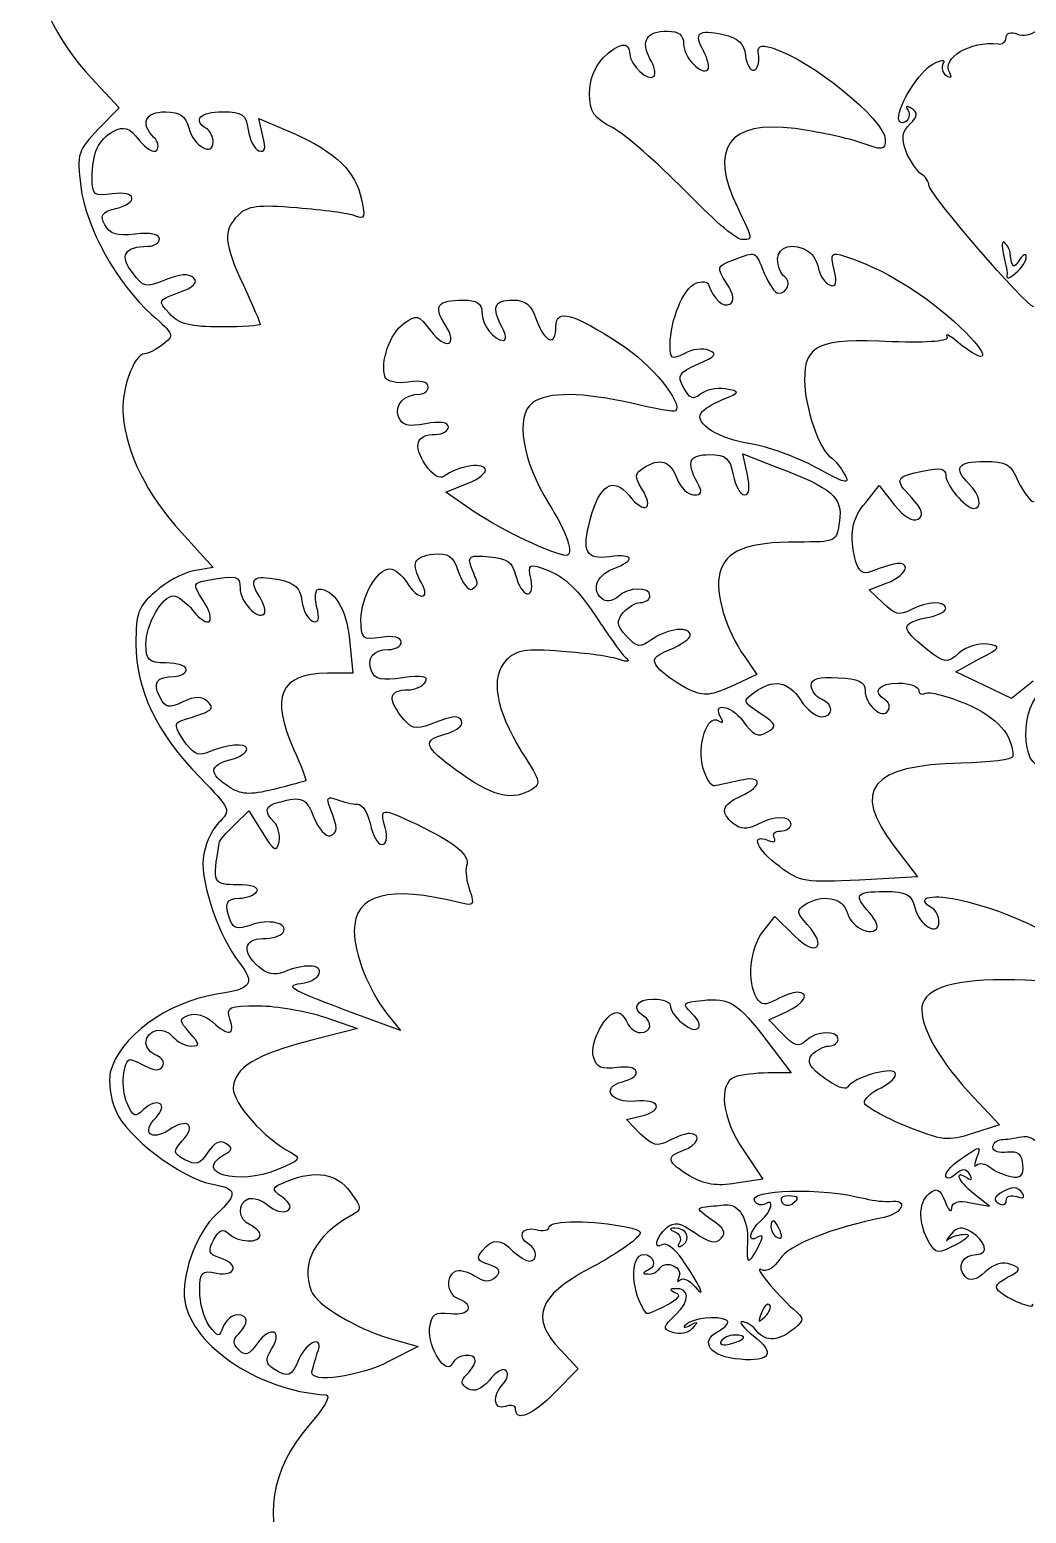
# Model space of a CAD drawing. Header units: millimetres. Extents: x -155 to 147, y 18 to 278.
# Drawn here: x -67.5 to -20.4, y 93.1 to 163.2 of the extents above; entities that cross this region are included whole.
import ezdxf

# ---------------------------------------------------------------- set-up
doc = ezdxf.new("R2010")
doc.units = ezdxf.units.MM
doc.layers.get('0').update_dxf_attribs({"linetype": 'CONTINUOUS'})

msp = doc.modelspace()

# ---------------------------------------------------------------- linework, layer by layer
for p, q in [((-64.595, 160.857), (-63.293, 159.46)), ((-63.293, 159.46), (-64.277, 158.444)), ((-56.498, 158.126), (-56.689, 158.952)), ((-56.689, 158.952), (-55.514, 158.444)), ((-33.607, 142.124), (-33.829, 143.109)), ((-33.829, 143.109), (-32.178, 142.474)), ((-47.862, 141.299), (-46.846, 141.712)), ((-28.019, 140.823), (-27.384, 141.616)), ((-27.384, 141.616), (-26.653, 140.696)), ((-46.465, 140.346), (-47.862, 141.299)), ((-60.34, 139.394), (-58.848, 137.743)), ((-58.848, 137.743), (-59.769, 137.584)), ((-27.86, 136.695), (-27.003, 137.013)), ((-27.193, 136.06), (-27.86, 136.695)), ((-52.403, 134.346), (-52.244, 132.758)), ((-33.734, 133.52), (-33.162, 132.695)), ((-23.764, 132.822), (-22.653, 133.425)), ((-52.244, 132.758), (-53.45, 132.758)), ((-33.162, 132.695), (-34.369, 132.123)), ((-22.431, 132.187), (-23.764, 132.822)), ((-21.129, 131.552), (-22.431, 132.187)), ((-20.113, 132.377), (-21.129, 131.552)), ((-57.832, 125.583), (-57.165, 126.249)), ((-57.165, 126.249), (-56.498, 125.202)), ((-26.685, 124.598), (-25.574, 123.138)), ((-25.574, 123.138), (-28.304, 122.979)), ((-32.876, 120.534), (-32.305, 121.265)), ((-32.305, 121.265), (-31.384, 120.344)), ((-53.577, 116.502), (-52.022, 115.962)), ((-49.99, 115.867), (-52.657, 116.851)), ((-50.656, 116.693), (-49.99, 115.867)), ((-32.591, 116.375), (-31.765, 116.756)), ((-31.924, 115.677), (-32.591, 116.375)), ((-52.022, 115.962), (-54.181, 115.423)), ((-32.686, 115.391), (-31.543, 113.867)), ((-31.543, 113.867), (-32.622, 113.867)), ((-23.161, 112.978), (-21.7, 111.422)), ((-39.322, 111.676), (-38.591, 111.835)), ((-38.655, 110.978), (-39.322, 111.676)), ((-21.7, 111.422), (-22.97, 111.009)), ((-33.797, 110.216), (-32.876, 108.85)), ((-32.876, 108.85), (-34.146, 108.66)), ((-22.177, 107.58), (-22.907, 108.152)), ((-23.066, 107.739), (-22.177, 107.58)), ((-49.164, 100.945), (-50.529, 100.246)), ((-50.498, 101.326), (-49.164, 100.945)), ((-42.433, 100.786), (-41.608, 99.897)), ((-41.608, 99.897), (-42.687, 98.786))]:
    msp.add_line(p, q)
for points in [[(-67.516, 166.699), (-67.484, 165.175), (-66.119, 162.444), (-64.595, 160.857)], [(-38.21, 161.778), (-38.655, 162.635), (-38.369, 163.079), (-37.385, 163.079)], [(-37.385, 163.079), (-36.845, 163.079), (-36.623, 162.889), (-36.623, 162.476)], [(-35.67, 162.127), (-36.147, 163.016), (-35.956, 163.175), (-34.75, 162.921)], [(-34.75, 162.921), (-34.051, 162.762), (-33.765, 162.508), (-33.702, 161.936)], [(-21.764, 162.476), (-21.573, 162.444), (-21.383, 162.571), (-21.383, 162.794)], [(-21.383, 162.794), (-21.383, 162.984), (-21.161, 163.048), (-20.875, 162.952)], [(-20.875, 162.952), (-20.589, 162.825), (-20.176, 162.921), (-19.922, 163.111)], [(-40.433, 161.809), (-39.703, 162.54), (-39.163, 162.635), (-39.163, 162)], [(-39.163, 162), (-39.163, 161.492), (-38.274, 160.666), (-38.02, 160.952)], [(-36.623, 162.476), (-36.623, 161.841), (-35.766, 160.952), (-35.48, 161.27)], [(-35.48, 161.27), (-35.385, 161.365), (-35.48, 161.746), (-35.67, 162.127)], [(-33.702, 161.936), (-33.638, 161.492), (-33.48, 161.206), (-33.289, 161.238)], [(-33.289, 161.238), (-33.13, 161.301), (-33.035, 161.587), (-33.067, 161.905)], [(-33.067, 161.905), (-33.162, 162.381), (-33.035, 162.476), (-32.432, 162.286)], [(-32.432, 162.286), (-30.622, 161.746), (-27.098, 158.888), (-27.098, 157.968)], [(-24.05, 161.111), (-24.463, 161.809), (-23.066, 162.635), (-21.764, 162.476)], [(-41.068, 160.127), (-41.068, 160.762), (-40.814, 161.428), (-40.433, 161.809)], [(-38.02, 160.952), (-37.925, 161.047), (-37.988, 161.428), (-38.21, 161.778)], [(-26.463, 158.952), (-26.463, 159.65), (-25.479, 161.174), (-24.844, 161.524)], [(-24.844, 161.524), (-24.431, 161.746), (-24.24, 161.746), (-24.367, 161.555)], [(-24.367, 161.555), (-24.463, 161.365), (-24.399, 161.111), (-24.209, 160.984)], [(-24.209, 160.984), (-23.986, 160.857), (-23.923, 160.889), (-24.05, 161.111)], [(-39.957, 158.507), (-40.877, 158.984), (-41.068, 159.269), (-41.068, 160.127)], [(-61.642, 158.063), (-62.309, 158.73), (-62.055, 159.269), (-61.102, 159.269)], [(-61.102, 159.269), (-60.404, 159.269), (-60.15, 159.079), (-59.991, 158.507)], [(-59.165, 158.476), (-59.832, 158.888), (-59.451, 159.269), (-58.403, 159.269)], [(-58.403, 159.269), (-57.451, 159.269), (-57.292, 159.142), (-57.197, 158.412)], [(-26.018, 159.333), (-25.923, 159.142), (-25.955, 158.92), (-26.145, 158.793)], [(-25.86, 159.428), (-26.082, 159.587), (-26.177, 159.555), (-26.018, 159.333)], [(-25.923, 158.698), (-25.542, 159.079), (-25.542, 159.238), (-25.86, 159.428)], [(-64.277, 158.444), (-65.23, 157.46), (-65.293, 157.301), (-65.103, 155.745)], [(-63.547, 158.349), (-63.071, 158.603), (-62.817, 158.539), (-62.34, 157.936)], [(-59.991, 158.507), (-59.769, 157.65), (-58.848, 157.11), (-58.848, 157.841)], [(-58.848, 157.841), (-58.848, 158.063), (-58.975, 158.38), (-59.165, 158.476)], [(-57.197, 158.412), (-57.133, 157.968), (-56.911, 157.523), (-56.689, 157.428)], [(-55.514, 158.444), (-53.26, 157.523), (-52.244, 156.634), (-51.895, 155.364)], [(-36.591, 155.586), (-37.861, 156.856), (-39.353, 158.19), (-39.957, 158.507)], [(-31.352, 158.476), (-34.496, 158.888), (-35.448, 157.555), (-34.083, 154.761)], [(-28.336, 157.841), (-29.003, 158.063), (-30.368, 158.349), (-31.352, 158.476)], [(-26.145, 158.793), (-26.304, 158.698), (-26.463, 158.761), (-26.463, 158.952)], [(-26.114, 157.396), (-26.336, 158.031), (-26.304, 158.349), (-25.923, 158.698)], [(-64.563, 156.126), (-64.563, 157.333), (-64.277, 157.968), (-63.547, 158.349)], [(-62.34, 157.936), (-62.023, 157.523), (-61.642, 157.301), (-61.515, 157.46)], [(-61.515, 157.46), (-61.388, 157.587), (-61.451, 157.872), (-61.642, 158.063)], [(-56.689, 157.428), (-56.403, 157.333), (-56.34, 157.523), (-56.498, 158.126)], [(-27.098, 157.968), (-27.098, 157.428), (-27.193, 157.428), (-28.336, 157.841)], [(-25.415, 156.348), (-25.606, 156.475), (-25.923, 156.952), (-26.114, 157.396)], [(-25.034, 155.809), (-25.034, 155.967), (-25.193, 156.221), (-25.415, 156.348)], [(-65.103, 155.745), (-64.88, 153.84), (-63.356, 151.11), (-61.737, 149.681)], [(-63.61, 155.396), (-64.468, 155.269), (-64.563, 155.332), (-64.563, 156.126)], [(-20.081, 150.062), (-20.43, 150.062), (-25.034, 155.396), (-25.034, 155.809)], [(-63.452, 154.697), (-62.34, 154.983), (-62.467, 155.555), (-63.61, 155.396)], [(-51.895, 155.364), (-51.641, 154.285), (-51.672, 154.158), (-52.117, 154.348)], [(-33.892, 153.237), (-34.146, 153.237), (-35.353, 154.285), (-36.591, 155.586)], [(-63.96, 153.935), (-64.214, 154.38), (-64.118, 154.539), (-63.452, 154.697)], [(-57.673, 154.38), (-58.403, 153.65), (-58.34, 153.078), (-57.419, 151.078)], [(-54.879, 154.729), (-56.721, 154.888), (-57.229, 154.824), (-57.673, 154.38)], [(-52.117, 154.348), (-52.434, 154.475), (-53.673, 154.634), (-54.879, 154.729)], [(-34.083, 154.761), (-33.321, 153.173), (-33.321, 153.237), (-33.892, 153.237)], [(-62.531, 153.491), (-63.388, 153.396), (-63.737, 153.491), (-63.96, 153.935)], [(-61.388, 153.269), (-61.388, 153.491), (-61.832, 153.586), (-62.531, 153.491)], [(-62.658, 151.681), (-63.293, 152.475), (-63.039, 152.919), (-61.928, 152.919)], [(-61.928, 152.919), (-61.642, 152.919), (-61.388, 153.078), (-61.388, 153.269)], [(-32.178, 152.316), (-32.178, 152.919), (-31.416, 153.142), (-30.717, 152.665)], [(-21.446, 153.078), (-21.542, 153.205), (-21.605, 153.046), (-21.542, 152.697)], [(-21.192, 152.57), (-21.192, 152.729), (-21.319, 152.951), (-21.446, 153.078)], [(-34.591, 151.173), (-35.067, 151.935), (-35.067, 151.967), (-34.242, 152.284)], [(-34.242, 152.284), (-33.162, 152.697), (-33.257, 152.729), (-32.813, 151.649)], [(-31.86, 151.491), (-32.019, 151.586), (-32.178, 151.967), (-32.178, 152.316)], [(-30.717, 152.665), (-30.495, 152.538), (-30.305, 152.157), (-30.241, 151.84)], [(-29.511, 151.808), (-29.701, 152.602), (-29.67, 152.665), (-28.971, 152.443)], [(-28.971, 152.443), (-27.257, 151.903), (-25.161, 150.633), (-23.574, 149.109)], [(-21.542, 152.697), (-21.478, 152.38), (-21.415, 152.062), (-21.383, 151.967)], [(-20.748, 152.284), (-21.034, 151.84), (-21.097, 151.872), (-21.192, 152.57)], [(-20.938, 151.649), (-20.653, 151.872), (-20.43, 152.221), (-20.43, 152.411)], [(-20.43, 152.411), (-20.43, 152.602), (-20.589, 152.538), (-20.748, 152.284)], [(-61.102, 151.332), (-62.023, 150.951), (-62.15, 150.951), (-62.658, 151.681)], [(-59.769, 151.427), (-59.991, 151.649), (-60.404, 151.618), (-61.102, 151.332)], [(-60.467, 150.729), (-59.769, 150.983), (-59.546, 151.205), (-59.769, 151.427)], [(-32.813, 151.649), (-32.591, 151.141), (-32.305, 150.697), (-32.146, 150.697)], [(-32.146, 150.697), (-31.733, 150.697), (-31.511, 151.268), (-31.86, 151.491)], [(-30.241, 151.84), (-30.178, 151.491), (-29.924, 151.173), (-29.701, 151.078)], [(-29.701, 151.078), (-29.416, 150.983), (-29.352, 151.173), (-29.511, 151.808)], [(-21.383, 151.967), (-21.351, 151.872), (-21.319, 151.681), (-21.351, 151.522)], [(-21.351, 151.522), (-21.383, 151.364), (-21.192, 151.395), (-20.938, 151.649)], [(-60.912, 149.744), (-61.483, 150.348), (-61.451, 150.379), (-60.467, 150.729)], [(-57.419, 151.078), (-56.975, 150.125), (-56.625, 149.3), (-56.625, 149.236)], [(-37.258, 148.252), (-37.258, 149.427), (-36.623, 150.951), (-36.051, 151.173)], [(-36.051, 151.173), (-35.766, 151.268), (-35.48, 151.268), (-35.448, 151.11)], [(-35.448, 151.11), (-35.194, 150.411), (-34.75, 149.998), (-34.432, 150.189)], [(-34.432, 150.189), (-34.21, 150.348), (-34.242, 150.633), (-34.591, 151.173)], [(-47.894, 149.236), (-48.466, 150.094), (-48.243, 150.379), (-47.037, 150.379)], [(-47.037, 150.379), (-46.402, 150.379), (-46.148, 150.221), (-46.148, 149.808)], [(-45.195, 149.078), (-45.703, 150.062), (-45.576, 150.379), (-44.687, 150.379)], [(-44.687, 150.379), (-44.084, 150.379), (-43.798, 150.157), (-43.576, 149.427)], [(-61.737, 149.681), (-60.689, 148.76), (-60.658, 148.697), (-61.229, 148.284)], [(-58.467, 149.109), (-59.927, 149.109), (-60.467, 149.236), (-60.912, 149.744)], [(-49.831, 149.268), (-49.228, 149.713), (-49.132, 149.681), (-48.593, 148.951)], [(-46.148, 149.808), (-46.148, 149.205), (-45.576, 148.474), (-45.132, 148.474)], [(-43.576, 149.427), (-43.163, 148.347), (-42.655, 148.157), (-42.655, 149.141)], [(-42.655, 149.141), (-42.655, 149.998), (-41.83, 149.744), (-39.576, 148.284)], [(-56.625, 149.236), (-56.625, 149.173), (-57.451, 149.109), (-58.467, 149.109)], [(-50.72, 146.728), (-50.974, 147.427), (-50.498, 148.824), (-49.831, 149.268)], [(-48.593, 148.951), (-47.862, 147.966), (-47.227, 148.22), (-47.894, 149.236)], [(-45.132, 148.474), (-44.973, 148.474), (-45.005, 148.76), (-45.195, 149.078)], [(-24.177, 148.633), (-24.05, 148.443), (-24.971, 148.347), (-26.78, 148.411)], [(-23.732, 148.443), (-24.082, 148.728), (-24.272, 148.824), (-24.177, 148.633)], [(-23.574, 149.109), (-22.05, 147.712), (-22.177, 147.141), (-23.732, 148.443)], [(-61.229, 148.284), (-61.547, 148.03), (-61.928, 147.839), (-62.086, 147.839)], [(-39.576, 148.284), (-38.179, 147.395), (-36.623, 145.49), (-37.004, 145.141)], [(-36.591, 147.839), (-37.194, 147.554), (-37.258, 147.585), (-37.258, 148.252)], [(-35.416, 147.998), (-35.702, 148.125), (-36.242, 148.062), (-36.591, 147.839)], [(-35.924, 147.363), (-35.099, 147.712), (-35.004, 147.839), (-35.416, 147.998)], [(-26.78, 148.411), (-30.241, 148.57), (-30.908, 148.284), (-30.908, 146.601)], [(-62.086, 147.839), (-62.594, 147.839), (-63.229, 146.061), (-63.102, 144.918)], [(-36.623, 146.252), (-36.94, 146.823), (-36.845, 146.95), (-35.924, 147.363)], [(-49.64, 146.506), (-50.148, 146.411), (-50.625, 146.538), (-50.72, 146.728)], [(-48.688, 146.284), (-48.688, 146.506), (-49.069, 146.601), (-49.64, 146.506)], [(-30.908, 146.601), (-30.908, 145.331), (-30.209, 143.267), (-29.638, 142.918)], [(-50.085, 144.855), (-50.307, 145.426), (-49.831, 145.934), (-49.069, 145.934)], [(-49.069, 145.934), (-48.878, 145.934), (-48.688, 146.093), (-48.688, 146.284)], [(-39.004, 145.49), (-41.417, 146.03), (-43.005, 146.061), (-43.767, 145.522)], [(-35.829, 145.934), (-36.178, 145.649), (-36.337, 145.712), (-36.623, 146.252)], [(-34.654, 146.188), (-35.067, 146.252), (-35.575, 146.125), (-35.829, 145.934)], [(-34.781, 145.68), (-33.924, 146.03), (-33.924, 146.061), (-34.654, 146.188)], [(-43.767, 145.522), (-44.592, 144.887), (-44.243, 142.791), (-43.005, 140.791)], [(-37.004, 145.141), (-37.067, 145.077), (-37.956, 145.236), (-39.004, 145.49)], [(-35.797, 145.045), (-35.702, 145.204), (-35.226, 145.49), (-34.781, 145.68)], [(-63.102, 144.918), (-62.944, 143.14), (-61.991, 141.204), (-60.34, 139.394)], [(-48.815, 144.537), (-49.64, 144.379), (-49.926, 144.442), (-50.085, 144.855)], [(-47.735, 144.379), (-47.735, 144.601), (-48.116, 144.664), (-48.815, 144.537)], [(-48.339, 144.029), (-48.021, 144.029), (-47.735, 144.188), (-47.735, 144.379)], [(-33.448, 143.585), (-34.94, 143.807), (-36.115, 144.537), (-35.797, 145.045)], [(-48.815, 142.601), (-49.418, 143.521), (-49.259, 144.029), (-48.339, 144.029)], [(-35.988, 141.775), (-36.496, 142.759), (-36.369, 143.077), (-35.385, 143.077)], [(-35.385, 143.077), (-34.623, 143.077), (-34.432, 142.918), (-34.273, 142.124)], [(-30.368, 142.474), (-31.257, 142.95), (-32.654, 143.458), (-33.448, 143.585)], [(-47.926, 142.061), (-48.148, 141.902), (-48.466, 142.093), (-48.815, 142.601)], [(-45.989, 142.41), (-46.18, 142.728), (-47.354, 142.505), (-47.926, 142.061)], [(-46.846, 141.712), (-46.275, 141.934), (-45.894, 142.251), (-45.989, 142.41)], [(-38.591, 141.458), (-38.941, 142.029), (-38.941, 142.188), (-38.528, 142.442)], [(-38.528, 142.442), (-37.734, 142.95), (-37.258, 142.791), (-36.94, 141.966)], [(-32.178, 142.474), (-29.574, 141.489), (-29.098, 141.045), (-29.257, 139.934)], [(-29.003, 142.124), (-28.749, 141.648), (-29.003, 141.712), (-30.368, 142.474)], [(-29.638, 142.918), (-29.479, 142.823), (-29.193, 142.474), (-29.003, 142.124)], [(-25.86, 141.045), (-26.685, 141.934), (-26.622, 142.029), (-25.256, 142.315)], [(-25.256, 142.315), (-24.526, 142.474), (-24.24, 142.41), (-24.24, 142.124)], [(-23.129, 141.68), (-23.891, 142.442), (-23.701, 142.759), (-22.399, 142.759)], [(-22.399, 142.759), (-21.383, 142.759), (-21.161, 142.632), (-20.811, 141.807)], [(-41.036, 139.997), (-40.592, 141.68), (-39.957, 142.061), (-39.195, 141.14)], [(-36.94, 141.966), (-36.782, 141.521), (-36.401, 141.172), (-36.147, 141.172)], [(-36.147, 141.172), (-35.766, 141.172), (-35.702, 141.299), (-35.988, 141.775)], [(-34.273, 142.124), (-34.178, 141.616), (-33.956, 141.172), (-33.734, 141.172)], [(-33.734, 141.172), (-33.511, 141.172), (-33.48, 141.521), (-33.607, 142.124)], [(-24.24, 142.124), (-24.24, 141.648), (-23.32, 140.537), (-22.907, 140.537)], [(-22.907, 140.537), (-22.494, 140.537), (-22.621, 141.172), (-23.129, 141.68)], [(-20.811, 141.807), (-20.557, 141.299), (-20.24, 140.854), (-20.081, 140.854)], [(-39.195, 141.14), (-38.464, 140.219), (-37.988, 140.505), (-38.591, 141.458)], [(-25.542, 140.029), (-25.256, 140.219), (-25.32, 140.473), (-25.86, 141.045)], [(-42.179, 138.314), (-42.687, 138.314), (-45.259, 139.521), (-46.465, 140.346)], [(-43.005, 140.791), (-42.116, 139.394), (-41.766, 138.314), (-42.179, 138.314)], [(-28.495, 138.06), (-28.812, 139.299), (-28.685, 140.029), (-28.019, 140.823)], [(-26.653, 140.696), (-26.209, 140.124), (-25.796, 139.902), (-25.542, 140.029)], [(-40.115, 138.251), (-41.227, 138.092), (-41.449, 138.505), (-41.036, 139.997)], [(-29.257, 139.934), (-29.384, 138.949), (-29.416, 138.949), (-31.225, 138.949)], [(-31.225, 138.949), (-33.638, 138.949), (-34.654, 138.537), (-34.908, 137.489)], [(-49.005, 137.013), (-49.513, 137.965), (-49.386, 138.251), (-48.434, 138.378)], [(-48.434, 138.378), (-47.735, 138.441), (-47.513, 138.314), (-47.259, 137.521)], [(-46.656, 137.775), (-46.846, 138.283), (-46.719, 138.346), (-45.799, 138.251)], [(-45.799, 138.251), (-44.973, 138.187), (-44.719, 137.997), (-44.56, 137.394)], [(-39.957, 137.679), (-38.877, 138.092), (-38.941, 138.41), (-40.115, 138.251)], [(-59.769, 137.584), (-60.277, 137.489), (-61.102, 137.044), (-61.578, 136.6)], [(-51.863, 135.298), (-51.863, 136.346), (-51.101, 137.679), (-50.498, 137.679)], [(-50.498, 137.679), (-50.275, 137.679), (-49.926, 137.394), (-49.704, 137.044)], [(-47.259, 137.521), (-47.069, 137.013), (-46.783, 136.632), (-46.624, 136.727)], [(-46.37, 137.044), (-46.402, 137.14), (-46.529, 137.457), (-46.656, 137.775)], [(-44.56, 137.394), (-44.306, 136.346), (-43.64, 136.155), (-43.83, 137.171)], [(-43.83, 137.171), (-43.989, 137.933), (-43.957, 137.965), (-42.973, 137.584)], [(-42.973, 137.584), (-42.274, 137.33), (-41.544, 136.632), (-40.782, 135.457)], [(-40.401, 136.219), (-41.004, 136.6), (-40.782, 137.362), (-39.957, 137.679)], [(-34.908, 137.489), (-35.162, 136.536), (-34.623, 134.79), (-33.734, 133.52)], [(-27.765, 137.552), (-28.146, 137.394), (-28.336, 137.552), (-28.495, 138.06)], [(-26.145, 137.711), (-26.145, 138.06), (-26.653, 137.997), (-27.765, 137.552)], [(-27.003, 137.013), (-26.526, 137.203), (-26.145, 137.521), (-26.145, 137.711)], [(-59.324, 136.187), (-59.832, 136.981), (-59.8, 137.013), (-59.102, 137.14)], [(-59.102, 137.14), (-57.737, 137.394), (-57.578, 137.362), (-57.578, 136.759)], [(-57.578, 136.759), (-57.578, 136.155), (-56.752, 135.235), (-56.435, 135.552)], [(-56.657, 136.378), (-57.197, 137.203), (-56.975, 137.425), (-55.736, 137.171)], [(-55.736, 137.171), (-54.974, 137.013), (-54.72, 136.79), (-54.657, 136.155)], [(-53.958, 135.901), (-54.054, 136.346), (-54.022, 136.727), (-53.863, 136.727)], [(-53.863, 136.727), (-53.133, 136.727), (-52.561, 135.806), (-52.403, 134.346)], [(-49.704, 137.044), (-49.196, 136.187), (-48.529, 136.187), (-49.005, 137.013)], [(-46.624, 136.727), (-46.434, 136.822), (-46.338, 136.949), (-46.37, 137.044)], [(-38.21, 136.409), (-38.21, 136.854), (-39.258, 136.822), (-39.703, 136.378)], [(-61.578, 136.6), (-62.372, 135.933), (-62.499, 135.616), (-62.499, 134.123)], [(-62.023, 134.123), (-62.023, 135.044), (-61.261, 136.409), (-60.721, 136.409)], [(-60.721, 136.409), (-60.531, 136.409), (-60.118, 136.092), (-59.8, 135.711)], [(-59.8, 135.711), (-59.038, 134.758), (-58.657, 135.171), (-59.324, 136.187)], [(-56.435, 135.552), (-56.34, 135.647), (-56.435, 135.997), (-56.657, 136.378)], [(-54.657, 136.155), (-54.593, 135.711), (-54.371, 135.298), (-54.149, 135.203)], [(-39.703, 136.378), (-39.893, 136.187), (-40.211, 136.124), (-40.401, 136.219)], [(-39.48, 135.616), (-39.258, 135.87), (-38.877, 136.092), (-38.655, 136.092)], [(-38.655, 136.092), (-38.401, 136.092), (-38.21, 136.251), (-38.21, 136.409)], [(-25.891, 135.743), (-26.431, 135.457), (-26.653, 135.52), (-27.193, 136.06)], [(-24.24, 135.806), (-24.24, 136.187), (-25.098, 136.155), (-25.891, 135.743)], [(-54.149, 135.203), (-53.863, 135.108), (-53.8, 135.298), (-53.958, 135.901)], [(-50.91, 134.441), (-51.799, 134.314), (-51.863, 134.377), (-51.863, 135.298)], [(-40.782, 135.457), (-40.147, 134.504), (-39.512, 133.584), (-39.322, 133.457)], [(-39.322, 134.504), (-39.798, 135.012), (-39.798, 135.203), (-39.48, 135.616)], [(-25.161, 133.901), (-26.368, 134.854), (-26.368, 135.108), (-25.193, 135.362)], [(-25.193, 135.362), (-24.653, 135.457), (-24.24, 135.647), (-24.24, 135.806)], [(-36.305, 134.536), (-36.305, 134.981), (-37.353, 134.885), (-38.115, 134.346)], [(-62.499, 134.123), (-62.499, 131.996), (-61.515, 129.932), (-59.483, 127.837)], [(-61.07, 133.234), (-61.896, 133.234), (-62.023, 133.361), (-62.023, 134.123)], [(-51.355, 132.822), (-51.609, 133.457), (-51.323, 133.869), (-50.561, 133.869)], [(-49.958, 134.219), (-49.958, 134.441), (-50.339, 134.536), (-50.91, 134.441)], [(-50.561, 133.869), (-50.244, 133.869), (-49.958, 134.028), (-49.958, 134.219)], [(-38.115, 134.346), (-38.687, 133.933), (-38.814, 133.965), (-39.322, 134.504)], [(-37.829, 133.012), (-38.147, 133.393), (-38.052, 133.552), (-37.258, 133.869)], [(-37.258, 133.869), (-36.75, 134.092), (-36.305, 134.377), (-36.305, 134.536)], [(-23.605, 133.711), (-24.177, 133.203), (-24.272, 133.203), (-25.161, 133.901)], [(-22.272, 134.123), (-22.685, 134.187), (-23.288, 133.996), (-23.605, 133.711)], [(-22.653, 133.425), (-21.605, 133.965), (-21.605, 134.028), (-22.272, 134.123)], [(-60.118, 132.917), (-60.118, 133.107), (-60.531, 133.234), (-61.07, 133.234)], [(-45.005, 133.361), (-45.767, 132.599), (-45.513, 131.044), (-44.275, 129.043)], [(-42.37, 133.774), (-44.084, 133.933), (-44.529, 133.838), (-45.005, 133.361)], [(-39.639, 133.393), (-39.988, 133.52), (-41.227, 133.711), (-42.37, 133.774)], [(-39.322, 133.457), (-39.131, 133.298), (-39.29, 133.266), (-39.639, 133.393)], [(-61.356, 131.615), (-61.737, 132.282), (-61.515, 132.599), (-60.689, 132.599)], [(-60.689, 132.599), (-60.372, 132.599), (-60.118, 132.758), (-60.118, 132.917)], [(-53.45, 132.758), (-55.705, 132.726), (-56.149, 131.647), (-55.038, 129.139)], [(-49.894, 132.536), (-50.847, 132.377), (-51.228, 132.472), (-51.355, 132.822)], [(-48.815, 132.345), (-48.656, 132.599), (-48.942, 132.663), (-49.894, 132.536)], [(-36.528, 132.06), (-37.036, 132.345), (-37.639, 132.758), (-37.829, 133.012)], [(-30.59, 132.155), (-30.59, 132.504), (-30.241, 132.599), (-29.32, 132.536)], [(-29.32, 132.536), (-28.368, 132.504), (-28.05, 132.345), (-28.05, 131.933)], [(-49.99, 130.758), (-50.625, 131.583), (-50.498, 131.964), (-49.64, 131.964)], [(-49.64, 131.964), (-49.323, 131.964), (-48.942, 132.123), (-48.815, 132.345)], [(-34.369, 132.123), (-35.48, 131.647), (-35.67, 131.647), (-36.528, 132.06)], [(-33.003, 130.853), (-33.829, 131.393), (-33.861, 131.425), (-33.289, 131.837)], [(-33.289, 131.837), (-32.4, 132.504), (-31.67, 132.377), (-31.098, 131.488)], [(-30.114, 131.52), (-30.368, 131.647), (-30.59, 131.933), (-30.59, 132.155)], [(-28.05, 131.933), (-28.05, 131.266), (-27.225, 130.536), (-26.971, 130.98)], [(-27.098, 131.488), (-27.733, 131.869), (-27.415, 132.282), (-26.463, 132.282)], [(-26.463, 132.282), (-25.923, 132.282), (-25.51, 132.123), (-25.51, 131.933)], [(-25.51, 131.933), (-25.51, 131.774), (-25.383, 131.71), (-25.193, 131.806)], [(-25.193, 131.806), (-25.034, 131.901), (-24.177, 131.679), (-23.256, 131.298)], [(-19.478, 128.472), (-20.557, 127.805), (-20.843, 130.853), (-19.795, 131.806)], [(-60.277, 131.393), (-60.943, 131.075), (-61.102, 131.107), (-61.356, 131.615)], [(-60.372, 130.504), (-58.848, 130.98), (-58.753, 131.044), (-59.102, 131.393)], [(-59.102, 131.393), (-59.388, 131.679), (-59.673, 131.679), (-60.277, 131.393)], [(-34.845, 130.631), (-35.321, 131.393), (-34.4, 131.266), (-33.829, 130.504)], [(-31.098, 131.488), (-30.813, 131.044), (-30.368, 130.694), (-30.114, 130.694)], [(-30.114, 130.694), (-29.511, 130.694), (-29.511, 131.298), (-30.114, 131.52)], [(-26.971, 130.98), (-26.844, 131.139), (-26.907, 131.361), (-27.098, 131.488)], [(-23.256, 131.298), (-21.796, 130.663), (-21.065, 129.837), (-21.065, 128.821)], [(-60.245, 129.583), (-60.658, 130.186), (-60.689, 130.409), (-60.372, 130.504)], [(-48.561, 130.345), (-49.323, 130.059), (-49.513, 130.123), (-49.99, 130.758)], [(-47.1, 130.377), (-47.1, 130.79), (-47.481, 130.79), (-48.561, 130.345)], [(-47.894, 129.869), (-47.45, 129.996), (-47.1, 130.218), (-47.1, 130.377)], [(-35.702, 128.25), (-35.988, 129.329), (-35.512, 130.853), (-34.972, 130.504)], [(-34.972, 130.504), (-34.781, 130.377), (-34.718, 130.409), (-34.845, 130.631)], [(-33.829, 130.504), (-33.353, 129.837), (-33.099, 129.71), (-32.686, 129.964)], [(-32.686, 129.964), (-32.178, 130.25), (-32.21, 130.313), (-33.003, 130.853)], [(-47.354, 128.154), (-48.878, 129.266), (-49.005, 129.583), (-47.894, 129.869)], [(-59.197, 128.98), (-59.546, 128.821), (-59.864, 129.012), (-60.245, 129.583)], [(-57.26, 129.17), (-57.26, 129.488), (-58.213, 129.393), (-59.197, 128.98)], [(-58.054, 128.662), (-57.61, 128.758), (-57.26, 129.012), (-57.26, 129.17)], [(-55.038, 129.139), (-54.689, 128.377), (-54.435, 127.71), (-54.466, 127.678)], [(-44.275, 129.043), (-43.322, 127.551), (-43.322, 127.519), (-43.957, 127.17)], [(-58.118, 127.392), (-59.07, 127.996), (-59.038, 128.408), (-58.054, 128.662)], [(-23.51, 128.504), (-27.765, 128.408), (-28.717, 127.265), (-26.685, 124.598)], [(-21.065, 128.821), (-21.065, 128.662), (-22.145, 128.535), (-23.51, 128.504)], [(-59.483, 127.837), (-57.991, 126.313), (-57.991, 126.281), (-58.594, 125.678)], [(-54.466, 127.678), (-54.53, 127.646), (-55.197, 127.456), (-55.99, 127.265)], [(-43.957, 127.17), (-44.814, 126.726), (-45.735, 126.98), (-47.354, 128.154)], [(-35.162, 127.424), (-35.321, 127.392), (-35.543, 127.773), (-35.702, 128.25)], [(-33.988, 127.678), (-34.464, 127.583), (-35.004, 127.456), (-35.162, 127.424)], [(-33.924, 126.948), (-32.845, 127.424), (-32.908, 127.964), (-33.988, 127.678)], [(-55.99, 127.265), (-57.133, 126.98), (-57.546, 127.011), (-58.118, 127.392)], [(-53.323, 126.376), (-53.514, 126.884), (-53.45, 126.948), (-53.006, 126.789)], [(-34.273, 125.646), (-34.908, 126.186), (-34.813, 126.535), (-33.924, 126.948)], [(-55.959, 125.71), (-56.467, 126.218), (-56.403, 126.503), (-55.736, 126.662)], [(-55.736, 126.662), (-54.657, 126.948), (-54.466, 126.884), (-54.085, 125.932)], [(-53.323, 125.075), (-52.942, 125.233), (-52.942, 125.424), (-53.323, 126.376)], [(-53.006, 126.789), (-52.688, 126.662), (-52.276, 126.567), (-52.022, 126.567)], [(-52.022, 126.567), (-51.799, 126.567), (-51.545, 126.154), (-51.418, 125.614)], [(-50.72, 125.456), (-50.974, 126.408), (-50.942, 126.408), (-49.228, 125.614)], [(-58.594, 125.678), (-58.943, 125.329), (-59.261, 124.567), (-59.324, 123.995)], [(-58.562, 124.725), (-58.562, 124.852), (-58.213, 125.233), (-57.832, 125.583)], [(-55.736, 124.789), (-55.673, 125.106), (-55.768, 125.519), (-55.959, 125.71)], [(-54.085, 125.932), (-53.863, 125.392), (-53.514, 125.011), (-53.323, 125.075)], [(-51.418, 125.614), (-51.323, 125.106), (-51.069, 124.662), (-50.879, 124.662)], [(-50.879, 124.662), (-50.656, 124.662), (-50.593, 124.948), (-50.72, 125.456)], [(-49.228, 125.614), (-47.386, 124.725), (-46.688, 124.154), (-46.878, 123.646)], [(-33.162, 125.583), (-33.638, 125.36), (-33.924, 125.36), (-34.273, 125.646)], [(-31.543, 125.614), (-31.543, 126.027), (-32.368, 126.027), (-33.162, 125.583)], [(-32.051, 125.297), (-31.765, 125.297), (-31.543, 125.456), (-31.543, 125.614)], [(-56.498, 125.202), (-55.99, 124.344), (-55.832, 124.281), (-55.736, 124.789)], [(-32.083, 123.614), (-33.162, 124.408), (-33.511, 125.202), (-32.622, 124.852)], [(-32.622, 124.852), (-32.368, 124.757), (-32.241, 124.789), (-32.337, 124.979)], [(-32.337, 124.979), (-32.432, 125.17), (-32.305, 125.297), (-32.051, 125.297)], [(-57.705, 122.757), (-58.848, 122.757), (-58.88, 122.82), (-58.562, 124.725)], [(-59.324, 123.995), (-59.419, 122.725), (-58.562, 120.312), (-57.61, 119.074)], [(-46.878, 123.646), (-46.942, 123.424), (-46.878, 122.884), (-46.719, 122.471)], [(-28.304, 122.979), (-30.844, 122.852), (-31.13, 122.884), (-32.083, 123.614)], [(-56.784, 122.439), (-56.657, 122.63), (-57.038, 122.757), (-57.705, 122.757)], [(-58.022, 121.042), (-58.34, 121.868), (-58.245, 122.122), (-57.61, 122.122)], [(-57.61, 122.122), (-57.26, 122.122), (-56.879, 122.281), (-56.784, 122.439)], [(-47.164, 121.9), (-50.561, 122.757), (-52.18, 122.312), (-52.18, 120.566)], [(-46.719, 122.471), (-46.497, 121.804), (-46.529, 121.741), (-47.164, 121.9)], [(-30.908, 121.804), (-30.082, 122.344), (-29.098, 122.154), (-28.908, 121.487)], [(-27.828, 121.423), (-28.622, 122.281), (-28.495, 122.439), (-27.13, 122.439)], [(-27.13, 122.439), (-26.082, 122.439), (-25.86, 122.312), (-25.701, 121.677)], [(-24.875, 121.646), (-25.669, 122.122), (-25.066, 122.344), (-23.669, 122.058)], [(-23.669, 122.058), (-21.129, 121.519), (-18.24, 120.058), (-17.89, 119.106)], [(-30.781, 120.884), (-31.289, 121.423), (-31.289, 121.582), (-30.908, 121.804)], [(-28.908, 121.487), (-28.749, 120.82), (-27.86, 120.312), (-27.511, 120.661)], [(-27.511, 120.661), (-27.415, 120.757), (-27.542, 121.106), (-27.828, 121.423)], [(-25.701, 121.677), (-25.479, 120.82), (-24.558, 120.28), (-24.558, 121.011)], [(-24.558, 121.011), (-24.558, 121.233), (-24.685, 121.55), (-24.875, 121.646)], [(-57.07, 120.852), (-57.673, 120.63), (-57.895, 120.693), (-58.022, 121.042)], [(-55.546, 120.503), (-55.26, 120.947), (-56.244, 121.169), (-57.07, 120.852)], [(-52.18, 120.566), (-52.18, 119.487), (-51.514, 117.804), (-50.656, 116.693)], [(-31.384, 120.344), (-30.368, 119.328), (-29.797, 119.804), (-30.781, 120.884)], [(-56.689, 118.883), (-57.514, 119.582), (-57.387, 120.217), (-56.498, 120.217)], [(-56.498, 120.217), (-56.054, 120.217), (-55.641, 120.344), (-55.546, 120.503)], [(-33.162, 117.391), (-33.638, 118.153), (-33.48, 119.804), (-32.876, 120.534)], [(-57.61, 119.074), (-56.848, 118.09), (-57.006, 117.836), (-58.689, 117.582)], [(-55.514, 118.629), (-55.927, 118.471), (-56.34, 118.534), (-56.689, 118.883)], [(-53.831, 118.566), (-53.704, 119.01), (-54.562, 119.042), (-55.514, 118.629)], [(-54.53, 118.121), (-54.212, 118.185), (-53.895, 118.375), (-53.831, 118.566)], [(-52.657, 116.851), (-55.355, 117.867), (-55.514, 117.994), (-54.53, 118.121)], [(-20.462, 118.248), (-23.447, 118.375), (-25.002, 117.994), (-25.32, 117.169)], [(-17.573, 118.217), (-17.573, 118.185), (-18.875, 118.185), (-20.462, 118.248)], [(-58.689, 117.582), (-61.07, 117.201), (-63.293, 115.55), (-63.706, 113.899)], [(-38.528, 116.566), (-39.099, 116.915), (-38.845, 117.359), (-38.052, 117.359)], [(-38.052, 117.359), (-37.607, 117.359), (-37.258, 117.232), (-37.258, 117.074)], [(-37.258, 117.074), (-37.258, 116.597), (-36.274, 115.74), (-35.956, 115.962)], [(-36.21, 116.661), (-36.718, 117.169), (-36.686, 117.201), (-35.734, 117.296)], [(-35.734, 117.296), (-34.432, 117.423), (-34.083, 117.201), (-32.686, 115.391)], [(-32.241, 117.328), (-32.749, 117.042), (-32.972, 117.074), (-33.162, 117.391)], [(-31.257, 117.677), (-31.448, 117.677), (-31.892, 117.518), (-32.241, 117.328)], [(-31.765, 116.756), (-30.908, 117.137), (-30.622, 117.677), (-31.257, 117.677)], [(-25.32, 117.169), (-25.606, 116.407), (-24.685, 114.629), (-23.161, 112.978)], [(-59.959, 115.772), (-60.467, 116.343), (-60.467, 116.407), (-59.991, 116.597)], [(-59.991, 116.597), (-59.705, 116.724), (-59.197, 116.566), (-58.88, 116.28)], [(-58.88, 116.28), (-58.118, 115.581), (-57.8, 115.645), (-58.054, 116.407)], [(-58.054, 116.407), (-58.245, 116.978), (-58.118, 117.042), (-56.689, 117.042)], [(-56.689, 117.042), (-55.863, 117.042), (-54.435, 116.788), (-53.577, 116.502)], [(-40.877, 114.629), (-41.068, 115.327), (-40.306, 116.724), (-39.766, 116.724)], [(-39.766, 116.724), (-39.607, 116.724), (-39.385, 116.502), (-39.29, 116.248)], [(-38.655, 115.772), (-38.147, 115.772), (-38.052, 116.28), (-38.528, 116.566)], [(-35.956, 115.962), (-35.797, 116.058), (-35.893, 116.375), (-36.21, 116.661)], [(-62.023, 115.296), (-62.023, 115.899), (-61.166, 116.121), (-60.753, 115.581)], [(-59.864, 115.137), (-59.451, 115.137), (-59.483, 115.232), (-59.959, 115.772)], [(-39.29, 116.248), (-39.163, 115.994), (-38.909, 115.772), (-38.655, 115.772)], [(-30.844, 115.391), (-31.162, 115.073), (-31.384, 115.137), (-31.924, 115.677)], [(-29.32, 115.454), (-29.32, 115.899), (-30.368, 115.867), (-30.844, 115.391)], [(-61.515, 114.692), (-61.801, 114.788), (-62.023, 115.073), (-62.023, 115.296)], [(-60.753, 115.581), (-60.531, 115.327), (-60.15, 115.137), (-59.864, 115.137)], [(-54.181, 115.423), (-56.816, 114.756), (-57.895, 114.089), (-57.895, 113.137)], [(-30.559, 114.724), (-30.368, 114.946), (-29.987, 115.137), (-29.765, 115.137)], [(-29.765, 115.137), (-29.511, 115.137), (-29.32, 115.296), (-29.32, 115.454)], [(-62.912, 112.438), (-63.229, 113.105), (-63.102, 114.502), (-62.753, 114.502)], [(-62.753, 114.502), (-62.69, 114.502), (-62.34, 114.343), (-62.023, 114.184)], [(-61.229, 114.184), (-61.134, 114.375), (-61.261, 114.597), (-61.515, 114.692)], [(-39.766, 114.121), (-40.496, 114.026), (-40.75, 114.121), (-40.877, 114.629)], [(-29.955, 113.613), (-30.686, 114.121), (-30.813, 114.407), (-30.559, 114.724)], [(-63.706, 113.899), (-63.801, 113.486), (-63.706, 112.66), (-63.452, 112.089)], [(-62.023, 114.184), (-61.61, 113.962), (-61.356, 113.962), (-61.229, 114.184)], [(-39.512, 113.454), (-38.496, 113.708), (-38.718, 114.28), (-39.766, 114.121)], [(-34.21, 113.676), (-35.004, 113.359), (-34.813, 111.708), (-33.797, 110.216)], [(-32.622, 113.867), (-33.226, 113.867), (-33.924, 113.772), (-34.21, 113.676)], [(-28.876, 113.2), (-28.971, 113.041), (-29.447, 113.232), (-29.955, 113.613)], [(-26.622, 113.867), (-26.812, 114.184), (-28.59, 113.645), (-28.876, 113.2)], [(-27.288, 113.168), (-26.844, 113.391), (-26.526, 113.708), (-26.622, 113.867)], [(-57.895, 113.137), (-57.895, 112.406), (-56.435, 110.787), (-55.197, 110.12)], [(-38.909, 112.533), (-40.052, 112.438), (-40.56, 113.168), (-39.512, 113.454)], [(-28.082, 112.438), (-28.114, 112.629), (-27.765, 112.946), (-27.288, 113.168)], [(-62.118, 112.152), (-62.531, 111.74), (-62.626, 111.771), (-62.912, 112.438)], [(-61.356, 112.406), (-61.515, 112.533), (-61.864, 112.406), (-62.118, 112.152)], [(-61.547, 111.771), (-61.293, 112.025), (-61.197, 112.311), (-61.356, 112.406)], [(-38.591, 111.835), (-37.544, 112.121), (-37.734, 112.66), (-38.909, 112.533)], [(-26.114, 111.359), (-27.161, 111.771), (-28.019, 112.279), (-28.082, 112.438)], [(-63.452, 112.089), (-62.944, 110.851), (-60.372, 108.914), (-58.943, 108.628)], [(-60.943, 111.168), (-61.801, 110.628), (-62.245, 111.041), (-61.547, 111.771)], [(-60.308, 110.66), (-59.61, 111.422), (-60.054, 111.771), (-60.943, 111.168)], [(-37.321, 110.66), (-37.861, 110.374), (-38.083, 110.438), (-38.655, 110.978)], [(-36.337, 111.009), (-36.528, 111.009), (-36.972, 110.851), (-37.321, 110.66)], [(-36.623, 110.216), (-35.956, 110.438), (-35.734, 111.009), (-36.337, 111.009)], [(-22.97, 111.009), (-24.145, 110.628), (-24.399, 110.66), (-26.114, 111.359)], [(-21.605, 110.724), (-21.415, 110.724), (-20.97, 110.787), (-20.653, 110.851)], [(-20.653, 110.851), (-20.335, 110.914), (-19.986, 110.755), (-19.891, 110.501)], [(-60.181, 109.771), (-60.753, 110.089), (-60.753, 110.152), (-60.308, 110.66)], [(-59.102, 110.12), (-59.451, 109.549), (-59.673, 109.485), (-60.181, 109.771)], [(-58.245, 110.533), (-58.499, 110.724), (-58.816, 110.565), (-59.102, 110.12)], [(-58.34, 109.993), (-57.927, 110.216), (-57.895, 110.343), (-58.245, 110.533)], [(-55.197, 110.12), (-54.657, 109.835), (-54.72, 109.739), (-55.832, 109.295)], [(-36.337, 109.009), (-37.417, 109.644), (-37.48, 109.93), (-36.623, 110.216)], [(-23.383, 109.898), (-22.589, 110.438), (-22.558, 110.438), (-22.78, 109.866)], [(-22.018, 110.343), (-22.018, 110.533), (-21.827, 110.692), (-21.605, 110.724)], [(-21.319, 110.12), (-21.7, 110.057), (-22.018, 110.184), (-22.018, 110.343)], [(-20.589, 109.517), (-20.621, 110.025), (-20.811, 110.184), (-21.319, 110.12)], [(-55.832, 109.295), (-57.641, 108.533), (-59.832, 109.136), (-58.34, 109.993)], [(-24.24, 109.041), (-24.24, 109.2), (-23.859, 109.612), (-23.383, 109.898)], [(-22.78, 109.866), (-22.907, 109.549), (-22.907, 109.39), (-22.78, 109.517)], [(-22.78, 109.517), (-22.653, 109.644), (-22.367, 109.581), (-22.145, 109.422)], [(-22.145, 109.422), (-21.954, 109.231), (-21.478, 109.041), (-21.161, 108.977)], [(-21.161, 108.977), (-20.684, 108.882), (-20.557, 109.009), (-20.589, 109.517)], [(-55.578, 107.993), (-56.117, 108.406), (-56.117, 108.438), (-55.355, 108.755)], [(-55.355, 108.755), (-53.99, 109.295), (-53.006, 109.136), (-52.371, 108.247)], [(-34.146, 108.66), (-35.035, 108.501), (-35.639, 108.596), (-36.337, 109.009)], [(-23.796, 109.073), (-24.05, 108.85), (-24.24, 108.85), (-24.24, 109.041)], [(-23.097, 109.073), (-23.288, 109.358), (-23.447, 109.358), (-23.796, 109.073)], [(-22.907, 108.152), (-23.637, 108.755), (-23.891, 109.327), (-23.224, 108.914)], [(-23.224, 108.914), (-23.002, 108.787), (-22.97, 108.819), (-23.097, 109.073)], [(-58.943, 108.628), (-57.705, 108.406), (-57.641, 108.184), (-58.689, 107.199)], [(-57.165, 107.93), (-56.975, 107.993), (-56.53, 107.866), (-56.244, 107.612)], [(-55.355, 107.358), (-55.101, 107.517), (-55.197, 107.707), (-55.578, 107.993)], [(-52.371, 108.247), (-51.799, 107.453), (-51.799, 107.422), (-52.371, 107.104)], [(-33.257, 107.803), (-33.638, 108.374), (-30.082, 108.469), (-28.05, 107.93)], [(-31.702, 108.057), (-31.956, 108.057), (-32.083, 107.93), (-31.987, 107.771)], [(-31.511, 107.676), (-31.098, 107.961), (-31.162, 108.057), (-31.702, 108.057)], [(-25.002, 105.834), (-25.542, 106.755), (-25.542, 107.707), (-25.034, 108.152)], [(-25.034, 108.152), (-24.653, 108.469), (-24.526, 108.406), (-24.272, 107.803)], [(-21.669, 108.184), (-21.954, 107.993), (-21.986, 107.834), (-21.732, 107.707)], [(-20.589, 108.152), (-20.843, 108.533), (-21.097, 108.533), (-21.669, 108.184)], [(-21.383, 107.834), (-21.383, 108.057), (-21.161, 108.12), (-20.875, 108.025)], [(-20.875, 108.025), (-20.621, 107.93), (-20.494, 107.961), (-20.589, 108.152)], [(-57.102, 106.691), (-57.673, 106.914), (-57.737, 107.739), (-57.165, 107.93)], [(-56.244, 107.612), (-55.959, 107.358), (-55.546, 107.231), (-55.355, 107.358)], [(-35.321, 106.945), (-35.988, 107.39), (-36.02, 107.517), (-35.575, 107.549)], [(-35.575, 107.549), (-35.289, 107.58), (-34.845, 107.612), (-34.623, 107.644)], [(-34.623, 107.644), (-34.019, 107.707), (-33.543, 106.914), (-33.607, 105.898)], [(-32.781, 107.676), (-32.94, 107.58), (-33.162, 107.644), (-33.257, 107.803)], [(-32.972, 106.882), (-32.464, 107.295), (-32.305, 107.993), (-32.781, 107.676)], [(-31.987, 107.771), (-31.892, 107.612), (-31.67, 107.58), (-31.511, 107.676)], [(-28.05, 107.93), (-27.606, 107.834), (-27.098, 107.771), (-26.876, 107.803)], [(-26.876, 107.803), (-25.987, 107.93), (-26.241, 107.231), (-27.161, 107.041)], [(-24.272, 107.803), (-24.113, 107.39), (-23.955, 107.231), (-23.955, 107.485)], [(-23.955, 107.485), (-23.923, 107.771), (-23.637, 107.866), (-23.066, 107.739)], [(-21.732, 107.707), (-21.542, 107.58), (-21.383, 107.644), (-21.383, 107.834)], [(-58.689, 107.199), (-59.578, 106.374), (-60.277, 104.596), (-60.213, 103.326)], [(-56.625, 106.215), (-56.625, 106.374), (-56.848, 106.564), (-57.102, 106.691)], [(-52.371, 107.104), (-54.022, 106.183), (-54.72, 104.882), (-54.212, 103.58)], [(-43.608, 106.469), (-43.259, 106.374), (-42.973, 106.437), (-42.973, 106.596)], [(-42.973, 106.596), (-42.973, 106.914), (-40.782, 106.914), (-39.353, 106.596)], [(-39.353, 106.596), (-38.496, 106.406), (-38.496, 106.374), (-39.036, 105.898)], [(-37.607, 105.771), (-38.083, 105.453), (-37.925, 106.152), (-37.417, 106.564)], [(-37.417, 106.564), (-37.067, 106.85), (-36.782, 106.818), (-36.083, 106.31)], [(-37.036, 106.533), (-37.321, 106.533), (-37.29, 106.469), (-37.004, 106.342)], [(-36.655, 105.739), (-36.242, 106.025), (-36.496, 106.564), (-37.036, 106.533)], [(-34.845, 106.056), (-34.591, 106.31), (-34.718, 106.564), (-35.321, 106.945)], [(-33.099, 106.12), (-33.638, 105.771), (-33.511, 106.437), (-32.972, 106.882)], [(-32.051, 106.374), (-32.273, 106.945), (-32.495, 107.041), (-32.495, 106.596)], [(-32.495, 106.596), (-32.495, 106.406), (-32.368, 106.183), (-32.178, 106.088)], [(-27.161, 107.041), (-29.701, 106.533), (-31.638, 105.739), (-32.083, 105.072)], [(-23.066, 106.374), (-23.447, 106.628), (-23.701, 106.596), (-23.986, 106.247)], [(-58.53, 105.136), (-59.07, 105.294), (-59.102, 105.453), (-58.816, 105.993)], [(-58.816, 105.993), (-58.562, 106.469), (-58.372, 106.533), (-58.118, 106.279)], [(-58.118, 106.279), (-57.705, 105.866), (-56.625, 105.802), (-56.625, 106.215)], [(-46.116, 105.485), (-45.64, 106.056), (-45.259, 106.056), (-44.687, 105.453)], [(-43.925, 105.771), (-44.497, 106.12), (-44.275, 106.628), (-43.608, 106.469)], [(-39.036, 105.898), (-39.385, 105.612), (-40.274, 105.04), (-41.068, 104.628)], [(-37.004, 106.342), (-36.813, 106.279), (-36.718, 106.025), (-36.813, 105.866)], [(-36.813, 105.866), (-36.94, 105.644), (-36.877, 105.612), (-36.655, 105.739)], [(-36.083, 106.31), (-35.416, 105.866), (-35.099, 105.771), (-34.845, 106.056)], [(-33.607, 105.898), (-33.67, 104.786), (-33.575, 104.755), (-33.099, 105.644)], [(-33.099, 105.644), (-32.845, 106.12), (-32.845, 106.247), (-33.099, 106.12)], [(-32.178, 106.088), (-31.987, 105.993), (-31.956, 106.12), (-32.051, 106.374)], [(-23.732, 105.771), (-24.59, 105.294), (-24.717, 105.326), (-25.002, 105.834)], [(-23.986, 106.247), (-24.209, 105.993), (-24.272, 105.866), (-24.113, 106.025)], [(-24.113, 106.025), (-23.923, 106.152), (-23.574, 106.247), (-23.288, 106.247)], [(-23.288, 106.247), (-23.034, 106.247), (-23.224, 106.025), (-23.732, 105.771)], [(-22.78, 105.294), (-22.177, 105.294), (-22.335, 105.929), (-23.066, 106.374)], [(-58.689, 104.405), (-57.737, 104.247), (-57.61, 104.85), (-58.53, 105.136)], [(-45.83, 104.818), (-46.37, 104.977), (-46.434, 105.136), (-46.116, 105.485)], [(-44.687, 105.453), (-44.402, 105.199), (-44.052, 104.977), (-43.894, 104.977)], [(-43.894, 104.977), (-43.513, 104.977), (-43.513, 105.517), (-43.925, 105.771)], [(-38.369, 102.5), (-39.099, 103.389), (-39.195, 105.294), (-38.496, 105.294)], [(-38.496, 105.294), (-38.052, 105.294), (-37.861, 104.723), (-38.274, 104.564)], [(-36.686, 105.072), (-37.036, 105.548), (-37.448, 105.866), (-37.607, 105.771)], [(-23.32, 104.247), (-23.764, 104.691), (-23.415, 105.294), (-22.78, 105.294)], [(-59.483, 103.58), (-59.483, 104.469), (-59.388, 104.564), (-58.689, 104.405)], [(-47.259, 103.199), (-47.799, 103.389), (-47.894, 104.215), (-47.418, 104.501)], [(-47.418, 104.501), (-47.259, 104.596), (-46.846, 104.501), (-46.497, 104.278)], [(-45.481, 104.247), (-45.227, 104.501), (-45.322, 104.659), (-45.83, 104.818)], [(-41.068, 104.628), (-43.513, 103.326), (-43.894, 102.278), (-42.433, 100.786)], [(-38.274, 104.564), (-38.56, 104.437), (-38.591, 104.374), (-38.306, 104.374)], [(-38.306, 104.374), (-38.115, 104.342), (-37.861, 104.469), (-37.734, 104.659)], [(-37.734, 104.659), (-37.48, 105.072), (-36.591, 104.659), (-36.845, 104.215)], [(-36.083, 103.77), (-35.48, 103.072), (-35.893, 103.897), (-36.686, 105.072)], [(-32.94, 104.564), (-33.384, 104.818), (-32.21, 103.389), (-31.448, 102.723)], [(-32.083, 105.072), (-32.337, 104.659), (-32.718, 104.437), (-32.94, 104.564)], [(-22.367, 104.469), (-22.812, 104.056), (-23.097, 104.024), (-23.32, 104.247)], [(-21.161, 104.818), (-21.51, 104.977), (-21.954, 104.85), (-22.367, 104.469)], [(-21.319, 104.215), (-20.653, 104.564), (-20.653, 104.628), (-21.161, 104.818)], [(-46.497, 104.278), (-46.021, 103.993), (-45.767, 103.961), (-45.481, 104.247)], [(-36.845, 104.215), (-36.94, 104.024), (-36.94, 103.961), (-36.782, 104.088)], [(-36.782, 104.088), (-36.655, 104.215), (-36.337, 104.088), (-36.083, 103.77)], [(-21.637, 103.485), (-21.986, 103.739), (-21.891, 103.897), (-21.319, 104.215)], [(-60.213, 103.326), (-60.086, 101.167), (-56.816, 98.849), (-53.514, 98.659)], [(-59.038, 101.929), (-59.292, 102.278), (-59.483, 103.008), (-59.483, 103.58)], [(-54.212, 103.58), (-53.958, 102.913), (-52.117, 101.802), (-50.498, 101.326)], [(-47.64, 102.5), (-46.719, 102.405), (-46.465, 102.881), (-47.259, 103.199)], [(-37.004, 103.485), (-36.718, 103.389), (-36.877, 103.167), (-37.448, 102.881)], [(-37.036, 103.675), (-37.29, 103.675), (-37.29, 103.612), (-37.004, 103.485)], [(-36.972, 102.469), (-36.305, 103.104), (-36.337, 103.739), (-37.036, 103.675)], [(-20.176, 102.945), (-19.891, 102.627), (-21.161, 103.104), (-21.637, 103.485)], [(-57.705, 102.437), (-57.959, 102.437), (-58.245, 102.183), (-58.372, 101.897)], [(-57.641, 101.548), (-57.133, 102.056), (-57.165, 102.437), (-57.705, 102.437)], [(-48.624, 101.802), (-48.529, 102.469), (-48.37, 102.596), (-47.64, 102.5)], [(-37.448, 102.881), (-37.925, 102.627), (-38.337, 102.469), (-38.369, 102.5)], [(-37.131, 101.611), (-37.639, 101.802), (-37.607, 101.865), (-36.972, 102.469)], [(-32.94, 102.532), (-33.13, 102.088), (-33.099, 102.056), (-32.781, 102.342)], [(-32.559, 102.913), (-32.654, 103.008), (-32.845, 102.85), (-32.94, 102.532)], [(-32.781, 102.342), (-32.559, 102.564), (-32.464, 102.818), (-32.559, 102.913)], [(-31.448, 102.723), (-30.908, 102.278), (-30.908, 102.215), (-31.384, 101.802)], [(-58.372, 101.897), (-58.562, 101.357), (-58.594, 101.357), (-59.038, 101.929)], [(-56.086, 100.818), (-55.514, 101.707), (-56.149, 101.961), (-56.752, 101.103)], [(-47.545, 100.151), (-47.799, 99.484), (-48.72, 100.913), (-48.624, 101.802)], [(-36.21, 101.802), (-36.401, 101.58), (-36.813, 101.484), (-37.131, 101.611)], [(-36.528, 101.961), (-36.686, 101.834), (-36.559, 101.802), (-36.305, 101.961)], [(-34.591, 102.183), (-35.004, 102.437), (-36.242, 102.278), (-36.528, 101.961)], [(-36.305, 101.961), (-35.924, 102.151), (-35.924, 102.119), (-36.21, 101.802)], [(-33.956, 100.341), (-35.353, 100.437), (-35.924, 101.167), (-34.972, 101.675)], [(-34.972, 101.675), (-34.623, 101.865), (-34.432, 102.088), (-34.591, 102.183)], [(-33.861, 102.119), (-34.019, 102.119), (-33.797, 101.834), (-33.321, 101.453)], [(-33.162, 101.675), (-33.353, 101.929), (-33.67, 102.119), (-33.861, 102.119)], [(-31.384, 101.802), (-32.114, 101.199), (-32.718, 101.135), (-33.162, 101.675)], [(-57.641, 100.786), (-57.927, 101.072), (-57.927, 101.262), (-57.641, 101.548)], [(-56.752, 101.103), (-57.133, 100.564), (-57.324, 100.468), (-57.641, 100.786)], [(-53.927, 100.627), (-53.577, 101.484), (-54.371, 101.262), (-54.784, 100.373)], [(-34.845, 101.199), (-34.972, 101.04), (-34.75, 100.976), (-34.4, 101.072)], [(-34.21, 101.484), (-34.464, 101.484), (-34.75, 101.357), (-34.845, 101.199)], [(-34.4, 101.072), (-33.67, 101.262), (-33.575, 101.484), (-34.21, 101.484)], [(-33.321, 101.453), (-32.273, 100.627), (-32.495, 100.214), (-33.956, 100.341)], [(-55.99, 99.897), (-56.371, 100.151), (-56.403, 100.31), (-56.086, 100.818)], [(-54.784, 100.373), (-55.165, 99.484), (-55.292, 99.452), (-55.99, 99.897)], [(-50.529, 100.246), (-51.958, 99.516), (-54.276, 99.198), (-54.181, 99.738)], [(-54.181, 99.738), (-54.149, 99.929), (-54.022, 100.31), (-53.927, 100.627)], [(-46.465, 100.278), (-46.465, 100.691), (-47.354, 100.564), (-47.545, 100.151)], [(-46.846, 99.643), (-46.656, 99.833), (-46.465, 100.151), (-46.465, 100.278)], [(-46.815, 98.944), (-47.164, 99.167), (-47.164, 99.325), (-46.846, 99.643)], [(-45.005, 99.802), (-45.132, 99.96), (-45.513, 99.738), (-45.799, 99.357)], [(-45.132, 99.198), (-44.941, 99.389), (-44.878, 99.675), (-45.005, 99.802)], [(-45.799, 99.357), (-46.18, 98.913), (-46.497, 98.786), (-46.815, 98.944)], [(-45.037, 98.119), (-45.608, 97.897), (-45.672, 98.659), (-45.132, 99.198)], [(-53.514, 98.659), (-53.26, 98.627), (-53.609, 98.024), (-54.339, 97.198)], [(-44.56, 97.992), (-44.56, 98.151), (-44.783, 98.214), (-45.037, 98.119)], [(-42.687, 98.786), (-43.735, 97.706), (-44.56, 97.357), (-44.56, 97.992)], [(-54.339, 97.198), (-56.117, 95.166), (-56.53, 92.658), (-55.355, 90.785)]]:
    msp.add_open_spline(points, degree=3)

doc.saveas('drawing.dxf')
